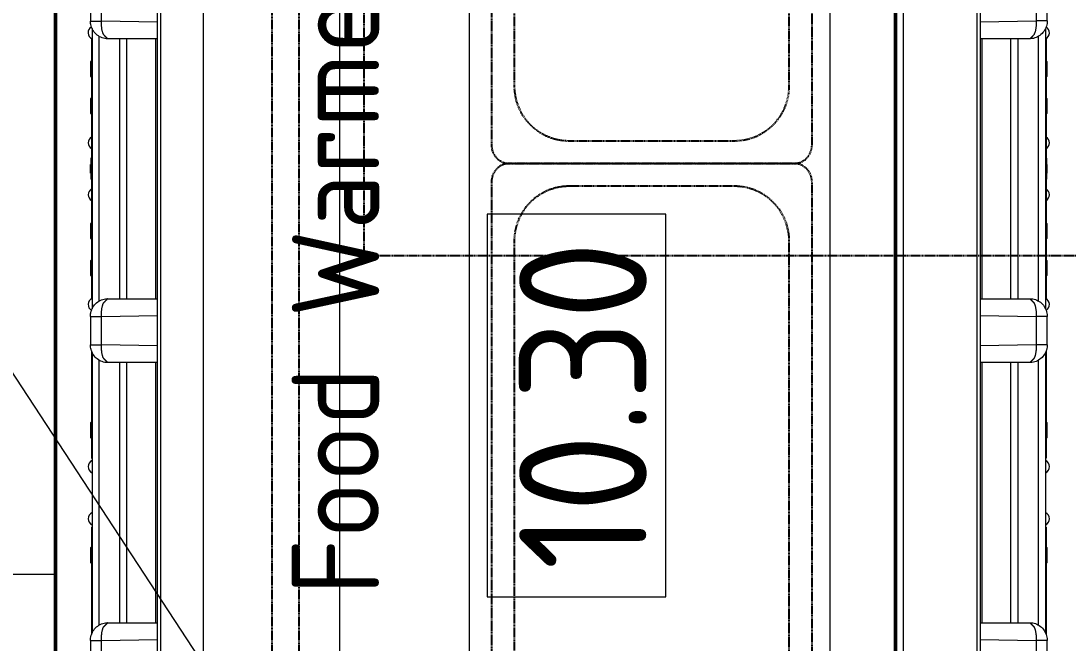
# Model space of a CAD drawing. Header units: inches. Extents: x 15 to 18199, y 5 to 12862.
# Drawn here: x 3190 to 3765, y 6932 to 7274 of the extents above; entities that cross this region are included whole.
import ezdxf
from ezdxf.enums import TextEntityAlignment as Align

# ---------------------------------------------------------------- set-up
doc = ezdxf.new("R2010")
doc.units = ezdxf.units.IN
doc.header["$MEASUREMENT"] = 0
doc.linetypes.add('DASHED', pattern=[19.05, 12.7, -6.35])
doc.linetypes.add('GESTRICHELT', pattern=[0.75, 0.5, -0.25])
for name, color, linetype, lineweight in [('200', 7, 'Continuous', 13), ('230', 250, 'GESTRICHELT', 25), ('260G', 250, 'Continuous', 13), ('410P', 4, 'Continuous', 13), ('410PA', 4, 'Continuous', 13), ('500', 4, 'Continuous', 13), ('hatch', 252, 'Continuous', 5), ('Hidden Edges(ISO)', 7, 'DASHED', 18), ('Visible Edges(ISO)', 7, 'Continuous', 50)]:
    doc.layers.add(name, color=color, linetype=linetype, lineweight=lineweight)
doc.styles.add('ISO8', font='isocp.shx')

# ---------------------------------------------------------------- blocks, each defined once
blk = doc.blocks.new('A$C16B12D2C')
at = {"layer": '230', "flags": 128}
blk.add_lwpolyline([(0, 315), (0, 10, 0.414214), (10, 0), (166, 0, 0.414214), (176, 10), (176, 315, 0.414214), (166, 325), (10, 325, 0.414214)], format="xyb", close=True, dxfattribs=at)
at = {"layer": '230'}
blk.add_lwpolyline([(12.5, 42.5, 0.414214), (42.5, 12.5), (133.5, 12.5, 0.414214), (163.5, 42.5), (163.5, 282.5, 0.414214), (133.5, 312.5), (42.5, 312.5, 0.414214), (12.5, 282.5)], format="xyb", close=True, dxfattribs=at)
blk = doc.blocks.new('A$C5B071875')
at = {"layer": '230', "flags": 128}
blk.add_lwpolyline([(0, 152), (0, 10, 0.414214), (10, 0), (166, 0, 0.414214), (176, 10), (176, 152, 0.414214), (166, 162), (10, 162, 0.414214)], format="xyb", close=True, dxfattribs=at)
at = {"layer": '230'}
blk.add_lwpolyline([(12.5, 42.5, 0.414214), (42.5, 12.5), (133.5, 12.5, 0.414214), (163.5, 42.5), (163.5, 119.5, 0.414214), (133.5, 149.5), (42.5, 149.5, 0.414214), (12.5, 119.5)], format="xyb", close=True, dxfattribs=at)
blk = doc.blocks.new('A$C511B0C34')
at = {"layer": '230'}
blk.add_lwpolyline([(0, 700), (749.3, 700), (749.3, 0), (0, 0)], close=True, dxfattribs=at)
blk = doc.blocks.new('POS-G-A')
at = {"layer": '410P'}
blk.add_lwpolyline([(-105, -49), (-105, 49), (105, 49), (105, -49)], close=True, dxfattribs=at)
at = {"layer": '410P', "color": 3, "style": 'ISO8'}
blk.add_attdef('POS', text='', height=70, dxfattribs=at).set_placement((0, 0), align=Align.MIDDLE_CENTER)
at = {"layer": '410PA', "color": 4, "style": 'ISO8'}
blk.add_attdef('ARTIKELNUMMER', text='', height=50, dxfattribs=at).set_placement((0, -119), align=Align.CENTER)
blk = doc.blocks.new('A$C0A0C1ECE')
at = {"layer": '260G'}
for p, q in [((37.97, 2.34), (37.97, 841.15)), ((39.67, 839.45), (39.67, 4.04)), ((488.13, 4.04), (488.13, 839.45)), ((489.83, 841.15), (489.83, 2.34)), ((1.22, 666.72), (1.22, 651.19)), ((7.22, 651.19), (7.22, 666.72)), ((520.58, 666.75), (520.58, 651.22)), ((526.58, 651.22), (526.58, 666.75)), ((37.97, 650.59), (7.22, 651.19)), ((520.58, 651.19), (489.83, 650.59)), ((520.58, 651.22), (520.58, 651.19)), ((2.11, 647.07), (2.11, 493.18)), ((525.68, 647.09), (525.68, 493.2)), ((1.78, 641.63), (1.78, 640.16)), ((1.78, 640.16), (2.11, 640.16)), ((1.78, 640.16), (1.78, 633.81)), ((6, 497.5), (6, 642.74)), ((17.28, 641.45), (17.28, 498.81)), ((21.16, 498.81), (21.16, 641.46)), ((37.18, 498.79), (37.18, 641.47)), ((490.62, 641.47), (490.62, 498.79)), ((506.63, 498.81), (506.63, 641.46)), ((510.52, 641.45), (510.52, 498.81)), ((521.8, 497.53), (521.8, 642.76)), ((526.01, 640.16), (525.68, 640.16)), ((526.01, 641.63), (526.01, 640.16)), ((526.01, 640.16), (526.01, 633.81)), ((1.78, 633.81), (2.11, 633.81)), ((1.78, 633.81), (1.78, 506.58)), ((526.01, 633.81), (525.68, 633.81)), ((526.01, 633.81), (526.01, 506.58)), ((1.49, 620.68), (1.49, 628.93)), ((1.76, 631.61), (1.76, 631.51)), ((1.78, 631.61), (1.76, 631.61)), ((1.76, 631.51), (1.78, 631.51)), ((1.76, 631.51), (1.76, 625.13)), ((526.04, 631.61), (526.01, 631.61)), ((526.04, 631.51), (526.01, 631.51)), ((526.04, 631.61), (526.04, 631.51)), ((526.04, 631.51), (526.04, 625.13)), ((526.31, 628.93), (526.31, 620.68)), ((1.76, 625.13), (1.78, 625.13)), ((1.76, 625.13), (1.76, 624.06)), ((1.76, 624.06), (1.78, 624.06)), ((1.76, 624.06), (1.76, 618.1)), ((526.04, 625.13), (526.01, 625.13)), ((526.04, 624.06), (526.01, 624.06)), ((526.04, 625.13), (526.04, 624.06)), ((526.04, 624.06), (526.04, 618.1)), ((1.76, 618.1), (1.78, 618.1)), ((1.76, 618.1), (1.76, 618)), ((1.78, 618), (1.76, 618)), ((526.04, 618.1), (526.01, 618.1)), ((526.04, 618), (526.01, 618)), ((526.04, 618.1), (526.04, 618)), ((1.76, 611.29), (1.76, 610.66)), ((1.78, 611.29), (1.76, 611.29)), ((1.76, 610.66), (1.78, 610.66)), ((1.76, 610.66), (1.76, 608.75)), ((526.04, 611.29), (526.01, 611.29)), ((526.04, 610.66), (526.01, 610.66)), ((526.04, 611.29), (526.04, 610.66)), ((526.04, 610.66), (526.04, 608.75)), ((1.49, 600.36), (1.49, 608.61)), ((1.76, 608.75), (1.78, 608.75)), ((1.76, 608.75), (1.76, 608.53)), ((1.76, 608.12), (1.76, 608.53)), ((1.76, 608.12), (1.78, 608.12)), ((1.76, 608.12), (1.76, 608.12)), ((1.76, 608.12), (1.76, 607.48)), ((1.76, 607.48), (1.78, 607.48)), ((1.76, 607.48), (1.76, 601.49)), ((526.04, 608.75), (526.01, 608.75)), ((526.04, 608.12), (526.01, 608.12)), ((526.04, 607.48), (526.01, 607.48)), ((526.04, 608.75), (526.04, 608.53)), ((526.04, 608.12), (526.04, 608.53)), ((526.04, 608.12), (526.04, 607.48)), ((526.04, 608.12), (526.04, 608.12)), ((526.04, 607.48), (526.04, 601.49)), ((526.31, 608.61), (526.31, 600.36)), ((1.76, 601.49), (1.78, 601.49)), ((1.76, 601.49), (1.76, 600.85)), ((1.76, 600.44), (1.76, 600.85)), ((1.76, 600.85), (1.78, 600.85)), ((1.76, 600.85), (1.76, 600.85)), ((1.76, 600.44), (1.76, 600.22)), ((1.76, 600.22), (1.78, 600.22)), ((1.76, 600.22), (1.76, 598.31)), ((1.76, 598.31), (1.78, 598.31)), ((1.76, 598.31), (1.76, 597.68)), ((526.04, 601.49), (526.01, 601.49)), ((526.04, 600.85), (526.01, 600.85)), ((526.04, 600.22), (526.01, 600.22)), ((526.04, 598.31), (526.01, 598.31)), ((526.04, 601.49), (526.04, 600.85)), ((526.04, 600.44), (526.04, 600.85)), ((526.04, 600.85), (526.04, 600.85)), ((526.04, 600.44), (526.04, 600.22)), ((526.04, 600.22), (526.04, 598.31)), ((526.04, 598.31), (526.04, 597.68)), ((1.78, 597.68), (1.76, 597.68)), ((526.04, 597.68), (526.01, 597.68)), ((1.53, 575.96), (1.53, 564.44)), ((1.78, 575.96), (1.53, 575.96)), ((526.27, 575.96), (526.01, 575.96)), ((526.27, 575.96), (526.27, 564.44)), ((1.28, 571.34), (1.28, 572.48)), ((1.53, 572.48), (1.28, 572.48)), ((1.53, 571.34), (1.28, 571.34)), ((1.28, 569.05), (1.28, 571.34)), ((526.27, 572.48), (526.52, 572.48)), ((526.27, 571.34), (526.52, 571.34)), ((526.52, 571.34), (526.52, 572.48)), ((526.52, 569.05), (526.52, 571.34)), ((1.53, 569.05), (1.28, 569.05)), ((1.28, 567.63), (1.28, 569.05)), ((1.53, 567.63), (1.28, 567.63)), ((1.78, 564.44), (1.53, 564.44)), ((526.27, 564.44), (526.01, 564.44)), ((526.27, 569.05), (526.52, 569.05)), ((526.27, 567.63), (526.52, 567.63)), ((526.52, 567.63), (526.52, 569.05)), ((1.76, 542.71), (1.76, 542.61)), ((1.78, 542.71), (1.76, 542.71)), ((1.76, 542.61), (1.78, 542.61)), ((1.76, 542.61), (1.76, 536.23)), ((526.04, 542.71), (526.01, 542.71)), ((526.04, 542.61), (526.01, 542.61)), ((526.04, 542.71), (526.04, 542.61)), ((526.04, 542.61), (526.04, 536.23)), ((1.49, 531.78), (1.49, 540.03)), ((1.76, 536.23), (1.78, 536.23)), ((1.76, 536.23), (1.76, 535.16)), ((1.76, 535.16), (1.78, 535.16)), ((1.76, 535.16), (1.76, 529.2)), ((526.04, 536.23), (526.01, 536.23)), ((526.04, 535.16), (526.01, 535.16)), ((526.04, 536.23), (526.04, 535.16)), ((526.04, 535.16), (526.04, 529.2)), ((526.31, 540.03), (526.31, 531.78)), ((1.76, 529.2), (1.78, 529.2)), ((1.76, 529.2), (1.76, 529.1)), ((1.78, 529.1), (1.76, 529.1)), ((526.04, 529.2), (526.01, 529.2)), ((526.04, 529.1), (526.01, 529.1)), ((526.04, 529.2), (526.04, 529.1)), ((1.49, 511.46), (1.49, 519.71)), ((1.76, 522.39), (1.76, 521.76)), ((1.78, 522.39), (1.76, 522.39)), ((1.76, 521.76), (1.78, 521.76)), ((1.76, 521.76), (1.76, 519.85)), ((1.76, 519.85), (1.78, 519.85)), ((1.76, 519.85), (1.76, 519.63)), ((1.76, 519.22), (1.76, 519.63)), ((1.76, 519.22), (1.78, 519.22)), ((1.76, 519.22), (1.76, 519.22)), ((1.76, 519.22), (1.76, 518.58)), ((1.76, 518.58), (1.78, 518.58)), ((1.76, 518.58), (1.76, 512.59)), ((526.04, 522.39), (526.01, 522.39)), ((526.04, 521.76), (526.01, 521.76)), ((526.04, 519.85), (526.01, 519.85)), ((526.04, 519.22), (526.01, 519.22)), ((526.04, 518.58), (526.01, 518.58)), ((526.04, 522.39), (526.04, 521.76)), ((526.04, 521.76), (526.04, 519.85)), ((526.04, 519.85), (526.04, 519.63)), ((526.04, 519.22), (526.04, 519.63)), ((526.04, 519.22), (526.04, 518.58)), ((526.04, 519.22), (526.04, 519.22)), ((526.04, 518.58), (526.04, 512.59)), ((526.31, 519.71), (526.31, 511.46)), ((1.76, 512.59), (1.78, 512.59)), ((1.76, 512.59), (1.76, 511.95)), ((1.76, 511.54), (1.76, 511.95)), ((1.76, 511.95), (1.78, 511.95)), ((1.76, 511.95), (1.76, 511.95)), ((526.04, 512.59), (526.01, 512.59)), ((526.04, 511.95), (526.01, 511.95)), ((526.04, 512.59), (526.04, 511.95)), ((526.04, 511.54), (526.04, 511.95)), ((526.04, 511.95), (526.04, 511.95)), ((1.76, 511.54), (1.76, 511.32)), ((1.76, 511.32), (1.78, 511.32)), ((1.76, 511.32), (1.76, 509.41)), ((1.76, 509.41), (1.78, 509.41)), ((1.76, 509.41), (1.76, 508.78)), ((1.78, 508.78), (1.76, 508.78)), ((1.78, 506.58), (2.11, 506.58)), ((1.78, 506.58), (1.78, 500.23)), ((526.01, 506.58), (525.68, 506.58)), ((526.04, 511.32), (526.01, 511.32)), ((526.04, 509.41), (526.01, 509.41)), ((526.04, 508.78), (526.01, 508.78)), ((526.01, 506.58), (526.01, 500.23)), ((526.04, 511.54), (526.04, 511.32)), ((526.04, 511.32), (526.04, 509.41)), ((526.04, 509.41), (526.04, 508.78)), ((1.78, 500.23), (1.78, 498.72)), ((1.78, 500.23), (2.11, 500.23)), ((526.01, 500.23), (525.68, 500.23)), ((526.01, 500.23), (526.01, 498.72)), ((1.22, 489.05), (1.22, 473.52)), ((1.78, 492.4), (1.78, 492.36)), ((7.22, 489.07), (37.97, 489.68)), ((7.22, 489.05), (7.22, 489.07)), ((7.22, 473.52), (7.22, 489.05)), ((489.83, 489.68), (520.58, 489.07)), ((520.58, 489.07), (520.58, 473.54)), ((526.01, 492.4), (526.01, 492.38)), ((526.58, 473.54), (526.58, 489.07)), ((37.97, 472.92), (7.22, 473.52)), ((520.58, 473.52), (489.83, 472.92)), ((520.58, 473.54), (520.58, 473.52)), ((1.78, 470.21), (1.78, 417.68)), ((2.11, 469.39), (2.11, 315.38)), ((525.68, 469.42), (525.68, 315.4)), ((526.01, 470.24), (526.01, 417.68)), ((6, 319.7), (6, 465.06)), ((17.28, 463.78), (17.28, 321.01)), ((21.16, 321.01), (21.16, 463.78)), ((37.18, 320.99), (37.18, 463.8)), ((490.62, 463.8), (490.62, 320.99)), ((506.63, 321.01), (506.63, 463.78)), ((510.52, 463.78), (510.52, 321.01)), ((521.8, 319.73), (521.8, 465.09)), ((1.76, 433.49), (1.76, 432.86)), ((1.78, 433.49), (1.76, 433.49)), ((1.76, 432.86), (1.78, 432.86)), ((1.76, 432.86), (1.76, 430.95)), ((526.04, 433.49), (526.01, 433.49)), ((526.04, 432.86), (526.01, 432.86)), ((526.04, 433.49), (526.04, 432.86)), ((526.04, 432.86), (526.04, 430.95)), ((1.49, 422.56), (1.49, 430.81)), ((1.76, 430.95), (1.78, 430.95)), ((1.76, 430.95), (1.76, 430.73)), ((1.76, 430.32), (1.76, 430.73)), ((1.76, 430.32), (1.78, 430.32)), ((1.76, 430.32), (1.76, 430.32)), ((1.76, 430.32), (1.76, 429.68)), ((1.76, 429.68), (1.78, 429.68)), ((1.76, 429.68), (1.76, 423.69)), ((526.04, 430.95), (526.01, 430.95)), ((526.04, 430.32), (526.01, 430.32)), ((526.04, 429.68), (526.01, 429.68)), ((526.04, 430.95), (526.04, 430.73)), ((526.04, 430.32), (526.04, 430.73)), ((526.04, 430.32), (526.04, 429.68)), ((526.04, 430.32), (526.04, 430.32)), ((526.04, 429.68), (526.04, 423.69)), ((526.31, 430.81), (526.31, 422.56)), ((1.76, 423.69), (1.78, 423.69)), ((1.76, 423.69), (1.76, 423.05)), ((1.76, 422.64), (1.76, 423.05)), ((1.76, 423.05), (1.78, 423.05)), ((1.76, 423.05), (1.76, 423.05)), ((1.76, 422.64), (1.76, 422.42)), ((1.76, 422.42), (1.78, 422.42)), ((1.76, 422.42), (1.76, 420.51)), ((1.76, 420.51), (1.78, 420.51)), ((1.76, 420.51), (1.76, 419.88)), ((1.78, 419.88), (1.76, 419.88)), ((526.04, 423.69), (526.01, 423.69)), ((526.04, 423.05), (526.01, 423.05)), ((526.04, 422.42), (526.01, 422.42)), ((526.04, 420.51), (526.01, 420.51)), ((526.04, 419.88), (526.01, 419.88)), ((526.04, 423.69), (526.04, 423.05)), ((526.04, 422.64), (526.04, 423.05)), ((526.04, 423.05), (526.04, 423.05)), ((526.04, 422.64), (526.04, 422.42)), ((526.04, 422.42), (526.04, 420.51)), ((526.04, 420.51), (526.04, 419.88)), ((1.78, 417.68), (2.11, 417.68)), ((1.78, 417.68), (1.78, 411.33)), ((526.01, 417.68), (525.68, 417.68)), ((526.01, 417.68), (526.01, 411.33)), ((1.78, 411.33), (2.11, 411.33)), ((526.01, 411.33), (525.68, 411.33)), ((1.78, 373.46), (2.11, 373.46)), ((1.78, 373.46), (1.78, 367.11)), ((526.01, 373.46), (525.68, 373.46)), ((526.01, 373.46), (526.01, 367.11)), ((1.49, 353.98), (1.49, 362.23)), ((1.76, 364.91), (1.76, 364.81)), ((1.78, 364.91), (1.76, 364.91)), ((1.76, 364.81), (1.78, 364.81)), ((1.76, 364.81), (1.76, 358.43)), ((1.78, 367.11), (2.11, 367.11)), ((1.78, 367.11), (1.78, 314.56)), ((526.01, 367.11), (525.68, 367.11)), ((526.01, 367.11), (526.01, 314.58)), ((526.04, 364.91), (526.01, 364.91)), ((526.04, 364.81), (526.01, 364.81)), ((526.04, 364.91), (526.04, 364.81)), ((526.04, 364.81), (526.04, 358.43)), ((526.31, 362.23), (526.31, 353.98)), ((1.76, 358.43), (1.78, 358.43)), ((1.76, 358.43), (1.76, 357.36)), ((1.76, 357.36), (1.78, 357.36)), ((1.76, 357.36), (1.76, 351.4)), ((526.04, 358.43), (526.01, 358.43)), ((526.04, 357.36), (526.01, 357.36)), ((526.04, 358.43), (526.04, 357.36)), ((526.04, 357.36), (526.04, 351.4)), ((1.76, 351.4), (1.78, 351.4)), ((1.76, 351.4), (1.76, 351.3)), ((1.78, 351.3), (1.76, 351.3)), ((526.04, 351.4), (526.01, 351.4)), ((526.04, 351.3), (526.01, 351.3)), ((526.04, 351.4), (526.04, 351.3)), ((1.22, 311.25), (1.22, 295.72)), ((7.22, 311.27), (37.97, 311.88)), ((7.22, 311.25), (7.22, 311.27)), ((7.22, 295.72), (7.22, 311.25)), ((489.83, 311.88), (520.58, 311.27)), ((520.58, 311.27), (520.58, 295.74)), ((526.58, 295.74), (526.58, 311.27))]:
    blk.add_line(p, q, dxfattribs=at)
for centre, radius, start, end in [((3.68, 644.79), 3.69, 121.35508, 244.76917), ((524.11, 644.79), 3.69, 295.23083, 58.78461), ((2.38, 628.93), 0.889, 134.41531, 180), ((525.42, 628.93), 0.889, 0, 45.58469), ((2.38, 620.68), 0.889, 180, 225.58469), ((525.42, 620.68), 0.889, 314.41531, 0), ((2.38, 608.61), 0.889, 134.41531, 180), ((525.42, 608.61), 0.889, 0, 45.58469), ((2.38, 600.36), 0.889, 180, 225.58469), ((525.42, 600.36), 0.889, 314.41531, 0), ((3.68, 584.33), 3.69, 121.05579, 238.94421), ((524.11, 584.33), 3.69, 301.05579, 58.94421), ((3.68, 555.89), 3.69, 121.05579, 238.94421), ((524.11, 555.89), 3.69, 301.05579, 58.94421), ((2.38, 540.03), 0.889, 134.41531, 180), ((525.42, 540.03), 0.889, 0, 45.58469), ((2.38, 531.78), 0.889, 180, 225.58469), ((525.42, 531.78), 0.889, 314.41531, 0), ((2.38, 519.71), 0.889, 134.41531, 180), ((525.42, 519.71), 0.889, 0, 45.58469), ((2.38, 511.46), 0.889, 180, 225.58469), ((525.42, 511.46), 0.889, 314.41531, 0), ((3.68, 495.56), 3.69, 115.23083, 239.19563), ((524.11, 495.56), 3.69, 300.94592, 64.76917), ((2.38, 430.81), 0.889, 134.41531, 180), ((525.42, 430.81), 0.889, 0, 45.58469), ((2.38, 422.56), 0.889, 180, 225.58469), ((525.42, 422.56), 0.889, 314.41531, 0), ((3.68, 406.66), 3.69, 115.23083, 244.76917), ((524.11, 406.66), 3.69, 295.23083, 64.76917), ((3.68, 378.09), 3.69, 115.23083, 244.76917), ((524.11, 378.09), 3.69, 295.23083, 64.76917), ((2.38, 362.23), 0.889, 134.41531, 180), ((525.42, 362.23), 0.889, 0, 45.58469), ((2.38, 353.98), 0.889, 180, 225.58469), ((525.42, 353.98), 0.889, 314.41531, 0)]:
    blk.add_arc(centre, radius, start, end, dxfattribs=at)
for points, knots in [([(1.22, 651.19), (1.22, 651.19), (1.22, 651.19), (1.22, 651.19), (1.22, 651.19), (1.22, 651.19), (1.22, 651.19), (1.22, 651.19), (1.22, 651.19), (1.22, 651.19), (1.22, 651.19), (1.22, 651.19), (1.22, 651.19), (1.22, 651.19), (1.22, 651.19), (1.22, 651.19), (1.22, 651.19), (1.22, 651.19), (1.22, 651.19), (1.22, 651.19), (1.22, 651.19), (1.25, 651.19), (1.33, 651.19), (1.51, 651.19), (1.78, 651.19), (2.26, 651.19), (3.07, 651.19), (4.31, 651.19), (5.73, 651.19), (6.73, 651.19), (7.22, 651.19)], [0.6010563, 0.6010563, 0.6010563, 0.6010563, 0.6015625, 0.6054688, 0.609375, 0.6171875, 0.625, 0.6328125, 0.640625, 0.65625, 0.6875, 0.734375, 0.75, 0.765625, 0.7734375, 0.78125, 0.7890625, 0.7929688, 0.796875, 0.8007812, 0.8046875, 0.8125, 0.828125, 0.84375, 0.859375, 0.875, 0.90625, 0.9375, 0.96875, 1, 1, 1, 1]), ([(10.73, 641.45), (9.71, 641.45), (8.67, 641.62), (6.73, 642.29), (5.8, 642.79), (4.17, 644.06), (3.44, 644.84), (2.29, 646.59), (1.84, 647.57), (1.34, 649.43), (1.22, 650.32), (1.22, 651.19)], [0, 0, 0, 0, 0.1231541, 0.1231541, 0.2467397, 0.2467397, 0.370686, 0.370686, 0.4952004, 0.4952004, 0.5987377, 0.5987377, 0.5987377, 0.5987377]), ([(526.58, 651.22), (526.58, 651.2), (526.58, 651.18), (526.58, 651.12), (526.58, 651.06), (526.57, 650.85), (526.57, 650.69), (526.52, 650.06), (526.46, 649.58), (526.13, 648.06), (525.72, 647.03), (524.63, 645.21), (523.94, 644.39), (522.35, 643.05), (521.44, 642.5), (519.51, 641.74), (518.48, 641.52), (517.35, 641.48), (517.25, 641.47), (517.14, 641.47)], [0, 0, 0, 0, 0.0019505, 0.0019505, 0.0081923, 0.0081923, 0.0269223, 0.0269223, 0.083239, 0.083239, 0.2111073, 0.2111073, 0.3352165, 0.3352165, 0.4596007, 0.4596007, 0.5836228, 0.5836228, 0.595886, 0.595886, 0.595886, 0.595886]), ([(526.58, 651.22), (526.58, 651.22), (526.58, 651.22), (526.58, 651.22), (526.58, 651.22), (526.58, 651.22), (526.58, 651.22), (526.58, 651.22), (526.58, 651.22), (526.58, 651.22), (526.58, 651.22), (526.58, 651.22), (526.58, 651.22), (526.58, 651.22), (526.58, 651.22), (526.58, 651.22), (526.58, 651.22), (526.58, 651.22), (526.58, 651.22), (526.58, 651.22), (526.58, 651.22), (526.58, 651.22), (526.58, 651.22), (526.58, 651.22), (526.58, 651.22), (526.58, 651.22), (526.58, 651.22), (526.58, 651.22), (526.58, 651.22), (526.58, 651.22), (526.58, 651.22), (526.58, 651.22), (526.58, 651.22), (526.58, 651.22), (526.58, 651.22), (526.58, 651.22), (526.58, 651.22), (526.58, 651.22), (526.58, 651.22), (526.58, 651.22), (526.58, 651.22), (526.58, 651.22), (526.58, 651.22), (526.58, 651.22), (526.58, 651.22), (526.58, 651.22), (526.58, 651.22), (526.58, 651.22), (526.58, 651.22), (526.58, 651.22), (526.58, 651.22), (526.58, 651.22), (526.58, 651.22), (526.58, 651.22), (526.58, 651.22), (526.58, 651.22), (526.58, 651.22), (526.58, 651.22), (526.57, 651.22), (526.57, 651.22), (526.56, 651.22), (526.54, 651.22), (526.5, 651.22), (526.45, 651.22), (526.41, 651.22), (526.35, 651.22), (526.27, 651.22), (526.19, 651.22), (526.1, 651.22), (526, 651.22), (525.89, 651.22), (525.78, 651.22), (525.64, 651.22), (525.38, 651.22), (525.05, 651.22), (524.69, 651.22), (524.32, 651.22), (523.9, 651.22), (523.46, 651.22), (523.02, 651.22), (522.54, 651.22), (522.06, 651.22), (521.57, 651.22), (521.07, 651.22), (520.58, 651.22)], [0.6010583, 0.6010583, 0.6010583, 0.6010583, 0.6015599, 0.6015599, 0.6015599, 0.6054601, 0.6054601, 0.6054601, 0.6093743, 0.6093743, 0.6093743, 0.6171652, 0.6171652, 0.6171652, 0.6249591, 0.6249591, 0.6249591, 0.6327562, 0.6327562, 0.6327562, 0.6405564, 0.6405564, 0.6405564, 0.6561653, 0.6561653, 0.6561653, 0.6874107, 0.6874107, 0.6874107, 0.7343218, 0.7343218, 0.7343218, 0.7499633, 0.7499633, 0.7499633, 0.7656042, 0.7656042, 0.7656042, 0.7734238, 0.7734238, 0.7734238, 0.7812426, 0.7812426, 0.7812426, 0.7890603, 0.7890603, 0.7890603, 0.7929694, 0.7929694, 0.7929694, 0.7968844, 0.7968844, 0.7968844, 0.8007809, 0.8007809, 0.8007809, 0.8046792, 0.8046792, 0.8046792, 0.8124971, 0.8124971, 0.8124971, 0.8281288, 0.8281288, 0.8281288, 0.8437583, 0.8437583, 0.8437583, 0.8593859, 0.8593859, 0.8593859, 0.8750119, 0.8750119, 0.8750119, 0.9062604, 0.9062604, 0.9062604, 0.9375063, 0.9375063, 0.9375063, 0.968752, 0.968752, 0.968752, 1, 1, 1, 1]), ([(1.22, 489.05), (1.22, 489.07), (1.22, 489.08), (1.22, 489.15), (1.22, 489.2), (1.22, 489.42), (1.23, 489.57), (1.27, 490.21), (1.34, 490.68), (1.67, 492.21), (2.08, 493.24), (3.17, 495.06), (3.86, 495.87), (5.45, 497.22), (6.36, 497.77), (8.28, 498.53), (9.32, 498.75), (10.45, 498.79), (10.55, 498.79), (10.65, 498.8)], [0, 0, 0, 0, 0.0019505, 0.0019505, 0.0081923, 0.0081923, 0.0269223, 0.0269223, 0.083239, 0.083239, 0.2111073, 0.2111073, 0.3352165, 0.3352165, 0.4596007, 0.4596007, 0.5836228, 0.5836228, 0.595886, 0.595886, 0.595886, 0.595886]), ([(517.07, 498.82), (518.09, 498.82), (519.13, 498.65), (521.07, 497.98), (522, 497.48), (523.63, 496.21), (524.36, 495.42), (525.51, 493.68), (525.96, 492.7), (526.37, 491.18), (526.47, 490.67), (526.55, 489.88), (526.57, 489.62), (526.58, 489.33), (526.58, 489.3), (526.58, 489.26), (526.58, 489.24), (526.58, 489.21), (526.58, 489.19), (526.58, 489.17), (526.58, 489.15), (526.58, 489.13), (526.58, 489.13), (526.58, 489.12), (526.58, 489.11), (526.58, 489.1), (526.58, 489.1), (526.58, 489.09), (526.58, 489.09), (526.58, 489.09), (526.58, 489.08), (526.58, 489.08), (526.58, 489.08), (526.58, 489.08), (526.58, 489.08), (526.58, 489.08), (526.58, 489.08), (526.58, 489.08), (526.58, 489.08), (526.58, 489.08), (526.58, 489.08), (526.58, 489.08), (526.58, 489.08), (526.58, 489.08)], [0, 0, 0, 0, 0.1231541, 0.1231541, 0.2467397, 0.2467397, 0.370686, 0.370686, 0.4952004, 0.4952004, 0.5566238, 0.5566238, 0.5880495, 0.5880495, 0.5909934, 0.5909934, 0.5932013, 0.5932013, 0.5948572, 0.5948572, 0.5963771, 0.5963771, 0.5971371, 0.5971371, 0.597897, 0.597897, 0.598277, 0.598277, 0.598467, 0.598467, 0.5986569, 0.5986569, 0.5987519, 0.5987519, 0.5988469, 0.5988469, 0.5988944, 0.5988944, 0.5989182, 0.5989182, 0.5989419, 0.5989419, 0.5989657, 0.5989657, 0.5989657, 0.5989657]), ([(1.22, 489.05), (1.22, 489.05), (1.22, 489.05), (1.22, 489.05), (1.22, 489.05), (1.22, 489.05), (1.22, 489.05), (1.22, 489.05), (1.22, 489.05), (1.22, 489.05), (1.22, 489.05), (1.22, 489.05), (1.22, 489.05), (1.22, 489.05), (1.22, 489.05), (1.22, 489.05), (1.22, 489.05), (1.22, 489.05), (1.22, 489.05), (1.22, 489.05), (1.22, 489.05), (1.22, 489.05), (1.22, 489.05), (1.22, 489.05), (1.22, 489.05), (1.22, 489.05), (1.22, 489.05), (1.22, 489.05), (1.22, 489.05), (1.22, 489.05), (1.22, 489.05), (1.22, 489.05), (1.22, 489.05), (1.22, 489.05), (1.22, 489.05), (1.22, 489.05), (1.22, 489.05), (1.22, 489.05), (1.22, 489.05), (1.22, 489.05), (1.22, 489.05), (1.22, 489.05), (1.22, 489.05), (1.22, 489.05), (1.22, 489.05), (1.22, 489.05), (1.22, 489.05), (1.22, 489.05), (1.22, 489.05), (1.22, 489.05), (1.22, 489.05), (1.22, 489.05), (1.22, 489.05), (1.22, 489.05), (1.22, 489.05), (1.22, 489.05), (1.22, 489.05), (1.22, 489.05), (1.23, 489.05), (1.23, 489.05), (1.24, 489.05), (1.26, 489.05), (1.3, 489.05), (1.34, 489.05), (1.39, 489.05), (1.45, 489.05), (1.53, 489.05), (1.6, 489.05), (1.69, 489.05), (1.8, 489.05), (1.9, 489.05), (2.02, 489.05), (2.16, 489.05), (2.42, 489.05), (2.74, 489.05), (3.11, 489.05), (3.48, 489.05), (3.89, 489.05), (4.34, 489.05), (4.78, 489.05), (5.26, 489.05), (5.74, 489.05), (6.23, 489.05), (6.73, 489.05), (7.22, 489.05)], [0.6010583, 0.6010583, 0.6010583, 0.6010583, 0.6015599, 0.6015599, 0.6015599, 0.6054601, 0.6054601, 0.6054601, 0.6093743, 0.6093743, 0.6093743, 0.6171652, 0.6171652, 0.6171652, 0.6249591, 0.6249591, 0.6249591, 0.6327562, 0.6327562, 0.6327562, 0.6405564, 0.6405564, 0.6405564, 0.6561653, 0.6561653, 0.6561653, 0.6874107, 0.6874107, 0.6874107, 0.7343218, 0.7343218, 0.7343218, 0.7499633, 0.7499633, 0.7499633, 0.7656042, 0.7656042, 0.7656042, 0.7734238, 0.7734238, 0.7734238, 0.7812426, 0.7812426, 0.7812426, 0.7890603, 0.7890603, 0.7890603, 0.7929694, 0.7929694, 0.7929694, 0.7968844, 0.7968844, 0.7968844, 0.8007809, 0.8007809, 0.8007809, 0.8046792, 0.8046792, 0.8046792, 0.8124971, 0.8124971, 0.8124971, 0.8281288, 0.8281288, 0.8281288, 0.8437583, 0.8437583, 0.8437583, 0.8593859, 0.8593859, 0.8593859, 0.8750119, 0.8750119, 0.8750119, 0.9062604, 0.9062604, 0.9062604, 0.9375063, 0.9375063, 0.9375063, 0.968752, 0.968752, 0.968752, 1, 1, 1, 1]), ([(526.58, 489.07), (526.58, 489.07), (526.58, 489.07), (526.58, 489.07), (526.58, 489.07), (526.58, 489.07), (526.58, 489.07), (526.58, 489.07), (526.58, 489.07), (526.58, 489.07), (526.55, 489.07), (526.47, 489.07), (526.28, 489.07), (526.01, 489.07), (525.54, 489.07), (524.73, 489.07), (523.49, 489.07), (522.07, 489.07), (521.07, 489.07), (520.58, 489.07)], [0.7596795, 0.7596795, 0.7596795, 0.7596795, 0.765625, 0.7734375, 0.78125, 0.7890625, 0.7929688, 0.796875, 0.8007812, 0.8046875, 0.8125, 0.828125, 0.84375, 0.859375, 0.875, 0.90625, 0.9375, 0.96875, 1, 1, 1, 1]), ([(526.58, 489.07), (526.58, 489.07), (526.58, 489.07), (526.58, 489.07), (526.58, 489.07), (526.58, 489.07), (526.58, 489.07)], [0.60105627, 0.60105627, 0.60105627, 0.60105627, 0.6015625, 0.60546875, 0.609375, 0.61234713, 0.61234713, 0.61234713, 0.61234713]), ([(526.58, 489.07), (526.58, 489.07), (526.58, 489.07), (526.58, 489.07), (526.58, 489.07)], [0.620160254, 0.620160254, 0.620160254, 0.620160254, 0.625, 0.627981402, 0.627981402, 0.627981402, 0.627981402]), ([(1.22, 473.52), (1.22, 473.52), (1.22, 473.52), (1.22, 473.52), (1.22, 473.52), (1.22, 473.52), (1.22, 473.52), (1.22, 473.52), (1.22, 473.52), (1.22, 473.52), (1.22, 473.52), (1.22, 473.52), (1.22, 473.52), (1.22, 473.52), (1.22, 473.52), (1.22, 473.52), (1.22, 473.52), (1.22, 473.52), (1.22, 473.52), (1.22, 473.52), (1.22, 473.52), (1.25, 473.52), (1.33, 473.52), (1.51, 473.52), (1.78, 473.52), (2.26, 473.52), (3.07, 473.52), (4.31, 473.52), (5.73, 473.52), (6.73, 473.52), (7.22, 473.52)], [0.6010563, 0.6010563, 0.6010563, 0.6010563, 0.6015625, 0.6054688, 0.609375, 0.6171875, 0.625, 0.6328125, 0.640625, 0.65625, 0.6875, 0.734375, 0.75, 0.765625, 0.7734375, 0.78125, 0.7890625, 0.7929688, 0.796875, 0.8007812, 0.8046875, 0.8125, 0.828125, 0.84375, 0.859375, 0.875, 0.90625, 0.9375, 0.96875, 1, 1, 1, 1]), ([(10.73, 463.77), (9.71, 463.77), (8.67, 463.95), (6.73, 464.61), (5.8, 465.12), (4.17, 466.39), (3.44, 467.17), (2.29, 468.91), (1.84, 469.9), (1.34, 471.76), (1.22, 472.64), (1.22, 473.52)], [0, 0, 0, 0, 0.1231541, 0.1231541, 0.2467397, 0.2467397, 0.370686, 0.370686, 0.4952004, 0.4952004, 0.5987377, 0.5987377, 0.5987377, 0.5987377]), ([(526.58, 473.54), (526.58, 473.53), (526.58, 473.51), (526.58, 473.44), (526.58, 473.39), (526.57, 473.18), (526.57, 473.02), (526.52, 472.39), (526.46, 471.91), (526.13, 470.39), (525.72, 469.35), (524.63, 467.54), (523.94, 466.72), (522.35, 465.37), (521.44, 464.82), (519.51, 464.07), (518.48, 463.85), (517.35, 463.8), (517.25, 463.8), (517.14, 463.8)], [0, 0, 0, 0, 0.0019505, 0.0019505, 0.0081923, 0.0081923, 0.0269223, 0.0269223, 0.083239, 0.083239, 0.2111073, 0.2111073, 0.3352165, 0.3352165, 0.4596007, 0.4596007, 0.5836228, 0.5836228, 0.595886, 0.595886, 0.595886, 0.595886]), ([(526.58, 473.54), (526.58, 473.54), (526.58, 473.54), (526.58, 473.54), (526.58, 473.54), (526.58, 473.54), (526.58, 473.54), (526.58, 473.54), (526.58, 473.54), (526.58, 473.54), (526.58, 473.54), (526.58, 473.54), (526.58, 473.54), (526.58, 473.54), (526.58, 473.54), (526.58, 473.54), (526.58, 473.54), (526.58, 473.54), (526.58, 473.54), (526.58, 473.54), (526.58, 473.54), (526.58, 473.54), (526.58, 473.54), (526.58, 473.54), (526.58, 473.54), (526.58, 473.54), (526.58, 473.54), (526.58, 473.54), (526.58, 473.54), (526.58, 473.54), (526.58, 473.54), (526.58, 473.54), (526.58, 473.54), (526.58, 473.54), (526.58, 473.54), (526.58, 473.54), (526.58, 473.54), (526.58, 473.54), (526.58, 473.54), (526.58, 473.54), (526.58, 473.54), (526.58, 473.54), (526.58, 473.54), (526.58, 473.54), (526.58, 473.54), (526.58, 473.54), (526.58, 473.54), (526.58, 473.54), (526.58, 473.54), (526.58, 473.54), (526.58, 473.54), (526.58, 473.54), (526.58, 473.54), (526.58, 473.54), (526.58, 473.54), (526.58, 473.54), (526.58, 473.54), (526.58, 473.54), (526.57, 473.54), (526.57, 473.54), (526.56, 473.54), (526.54, 473.54), (526.5, 473.54), (526.45, 473.54), (526.41, 473.54), (526.35, 473.54), (526.27, 473.54), (526.19, 473.54), (526.1, 473.54), (526, 473.54), (525.89, 473.54), (525.78, 473.54), (525.64, 473.54), (525.38, 473.54), (525.05, 473.54), (524.69, 473.54), (524.32, 473.54), (523.9, 473.54), (523.46, 473.54), (523.02, 473.54), (522.54, 473.54), (522.06, 473.54), (521.57, 473.54), (521.07, 473.54), (520.58, 473.54)], [0.6010583, 0.6010583, 0.6010583, 0.6010583, 0.6015599, 0.6015599, 0.6015599, 0.6054601, 0.6054601, 0.6054601, 0.6093743, 0.6093743, 0.6093743, 0.6171652, 0.6171652, 0.6171652, 0.6249591, 0.6249591, 0.6249591, 0.6327562, 0.6327562, 0.6327562, 0.6405564, 0.6405564, 0.6405564, 0.6561653, 0.6561653, 0.6561653, 0.6874107, 0.6874107, 0.6874107, 0.7343218, 0.7343218, 0.7343218, 0.7499633, 0.7499633, 0.7499633, 0.7656042, 0.7656042, 0.7656042, 0.7734238, 0.7734238, 0.7734238, 0.7812426, 0.7812426, 0.7812426, 0.7890603, 0.7890603, 0.7890603, 0.7929694, 0.7929694, 0.7929694, 0.7968844, 0.7968844, 0.7968844, 0.8007809, 0.8007809, 0.8007809, 0.8046792, 0.8046792, 0.8046792, 0.8124971, 0.8124971, 0.8124971, 0.8281288, 0.8281288, 0.8281288, 0.8437583, 0.8437583, 0.8437583, 0.8593859, 0.8593859, 0.8593859, 0.8750119, 0.8750119, 0.8750119, 0.9062604, 0.9062604, 0.9062604, 0.9375063, 0.9375063, 0.9375063, 0.968752, 0.968752, 0.968752, 1, 1, 1, 1]), ([(1.22, 311.25), (1.22, 311.27), (1.22, 311.28), (1.22, 311.35), (1.22, 311.4), (1.22, 311.62), (1.23, 311.77), (1.27, 312.41), (1.34, 312.88), (1.67, 314.41), (2.08, 315.44), (3.17, 317.26), (3.86, 318.07), (5.45, 319.42), (6.36, 319.97), (8.28, 320.73), (9.32, 320.95), (10.45, 320.99), (10.55, 320.99), (10.65, 321)], [0, 0, 0, 0, 0.0019505, 0.0019505, 0.0081923, 0.0081923, 0.0269223, 0.0269223, 0.083239, 0.083239, 0.2111073, 0.2111073, 0.3352165, 0.3352165, 0.4596007, 0.4596007, 0.5836228, 0.5836228, 0.595886, 0.595886, 0.595886, 0.595886]), ([(517.07, 321.02), (518.09, 321.02), (519.13, 320.85), (521.07, 320.18), (522, 319.68), (523.63, 318.41), (524.36, 317.62), (525.51, 315.88), (525.96, 314.9), (526.37, 313.38), (526.47, 312.87), (526.55, 312.08), (526.57, 311.82), (526.58, 311.53), (526.58, 311.5), (526.58, 311.46), (526.58, 311.44), (526.58, 311.41), (526.58, 311.39), (526.58, 311.37), (526.58, 311.35), (526.58, 311.33), (526.58, 311.33), (526.58, 311.32), (526.58, 311.31), (526.58, 311.3), (526.58, 311.3), (526.58, 311.29), (526.58, 311.29), (526.58, 311.29), (526.58, 311.28), (526.58, 311.28), (526.58, 311.28), (526.58, 311.28), (526.58, 311.28), (526.58, 311.28), (526.58, 311.28), (526.58, 311.28), (526.58, 311.28), (526.58, 311.28), (526.58, 311.28), (526.58, 311.28), (526.58, 311.28), (526.58, 311.27), (526.58, 311.27), (526.58, 311.27)], [0, 0, 0, 0, 0.1231541, 0.1231541, 0.2467397, 0.2467397, 0.370686, 0.370686, 0.4952004, 0.4952004, 0.5566238, 0.5566238, 0.5880495, 0.5880495, 0.5909934, 0.5909934, 0.5932013, 0.5932013, 0.5948572, 0.5948572, 0.5963771, 0.5963771, 0.5971371, 0.5971371, 0.597897, 0.597897, 0.598277, 0.598277, 0.598467, 0.598467, 0.5986569, 0.5986569, 0.5987519, 0.5987519, 0.5988469, 0.5988469, 0.5988944, 0.5988944, 0.5989182, 0.5989182, 0.5989419, 0.5989419, 0.5989657, 0.5989657, 0.5989741, 0.5989741, 0.5989741, 0.5989741]), ([(1.22, 311.25), (1.22, 311.25), (1.22, 311.25), (1.22, 311.25), (1.22, 311.25), (1.22, 311.25), (1.22, 311.25), (1.22, 311.25), (1.22, 311.25), (1.22, 311.25), (1.22, 311.25), (1.22, 311.25), (1.22, 311.25), (1.22, 311.25), (1.22, 311.25), (1.22, 311.25), (1.22, 311.25), (1.22, 311.25), (1.22, 311.25), (1.22, 311.25), (1.22, 311.25), (1.22, 311.25), (1.22, 311.25), (1.22, 311.25), (1.22, 311.25), (1.22, 311.25), (1.22, 311.25), (1.22, 311.25), (1.22, 311.25), (1.22, 311.25), (1.22, 311.25), (1.22, 311.25), (1.22, 311.25), (1.22, 311.25), (1.22, 311.25), (1.22, 311.25), (1.22, 311.25), (1.22, 311.25), (1.22, 311.25), (1.22, 311.25), (1.22, 311.25), (1.22, 311.25), (1.22, 311.25), (1.22, 311.25), (1.22, 311.25), (1.22, 311.25), (1.22, 311.25), (1.22, 311.25), (1.22, 311.25), (1.22, 311.25), (1.22, 311.25), (1.22, 311.25), (1.22, 311.25), (1.22, 311.25), (1.22, 311.25), (1.22, 311.25), (1.22, 311.25), (1.22, 311.25), (1.23, 311.25), (1.23, 311.25), (1.24, 311.25), (1.26, 311.25), (1.3, 311.25), (1.34, 311.25), (1.39, 311.25), (1.45, 311.25), (1.53, 311.25), (1.6, 311.25), (1.69, 311.25), (1.8, 311.25), (1.9, 311.25), (2.02, 311.25), (2.16, 311.25), (2.42, 311.25), (2.74, 311.25), (3.11, 311.25), (3.48, 311.25), (3.89, 311.25), (4.34, 311.25), (4.78, 311.25), (5.26, 311.25), (5.74, 311.25), (6.23, 311.25), (6.73, 311.25), (7.22, 311.25)], [0.6010583, 0.6010583, 0.6010583, 0.6010583, 0.6015599, 0.6015599, 0.6015599, 0.6054601, 0.6054601, 0.6054601, 0.6093743, 0.6093743, 0.6093743, 0.6171652, 0.6171652, 0.6171652, 0.6249591, 0.6249591, 0.6249591, 0.6327562, 0.6327562, 0.6327562, 0.6405564, 0.6405564, 0.6405564, 0.6561653, 0.6561653, 0.6561653, 0.6874107, 0.6874107, 0.6874107, 0.7343218, 0.7343218, 0.7343218, 0.7499633, 0.7499633, 0.7499633, 0.7656042, 0.7656042, 0.7656042, 0.7734238, 0.7734238, 0.7734238, 0.7812426, 0.7812426, 0.7812426, 0.7890603, 0.7890603, 0.7890603, 0.7929694, 0.7929694, 0.7929694, 0.7968844, 0.7968844, 0.7968844, 0.8007809, 0.8007809, 0.8007809, 0.8046792, 0.8046792, 0.8046792, 0.8124971, 0.8124971, 0.8124971, 0.8281288, 0.8281288, 0.8281288, 0.8437583, 0.8437583, 0.8437583, 0.8593859, 0.8593859, 0.8593859, 0.8750119, 0.8750119, 0.8750119, 0.9062604, 0.9062604, 0.9062604, 0.9375063, 0.9375063, 0.9375063, 0.968752, 0.968752, 0.968752, 1, 1, 1, 1]), ([(526.58, 311.27), (526.58, 311.27), (526.58, 311.27), (526.58, 311.27), (526.58, 311.27), (526.58, 311.27), (526.58, 311.27), (526.58, 311.27), (526.58, 311.27), (526.58, 311.27), (526.55, 311.27), (526.47, 311.27), (526.28, 311.27), (526.01, 311.27), (525.54, 311.27), (524.73, 311.27), (523.49, 311.27), (522.07, 311.27), (521.07, 311.27), (520.58, 311.27)], [0.7596795, 0.7596795, 0.7596795, 0.7596795, 0.765625, 0.7734375, 0.78125, 0.7890625, 0.7929688, 0.796875, 0.8007812, 0.8046875, 0.8125, 0.828125, 0.84375, 0.859375, 0.875, 0.90625, 0.9375, 0.96875, 1, 1, 1, 1]), ([(526.58, 311.27), (526.58, 311.27), (526.58, 311.27), (526.58, 311.27), (526.58, 311.27), (526.58, 311.27), (526.58, 311.27)], [0.60105627, 0.60105627, 0.60105627, 0.60105627, 0.6015625, 0.60546875, 0.609375, 0.61234713, 0.61234713, 0.61234713, 0.61234713]), ([(526.58, 311.27), (526.58, 311.27), (526.58, 311.27), (526.58, 311.27), (526.58, 311.27)], [0.620160254, 0.620160254, 0.620160254, 0.620160254, 0.625, 0.627981402, 0.627981402, 0.627981402, 0.627981402])]:
    blk.add_open_spline(points, degree=3, knots=knots, dxfattribs=at)
for points, weights, knots in [([(10.73, 641.45), (10.7, 641.45), (10.67, 641.46), (10.63, 641.49), (10.59, 641.54), (9.96, 642.18), (9.32, 642.84), (8.7, 643.48), (8.64, 643.54), (7.76, 644.57), (7.22, 647.63), (7.22, 651.19)], [0.804410460987, 0.840752884701, 0.903019661373, 0.973333333333, 1, 1, 1, 1, 0.992943896591, 0.858877931815, 0.865934035224, 1], [0.578027, 0.578027, 0.578027, 0.578027, 0.592, 0.6, 0.6, 0.61, 0.792, 0.8, 0.8, 0.81, 1, 1, 1, 1]), ([(520.58, 651.19), (520.58, 647.63), (520.04, 644.57), (519.16, 643.54), (519.09, 643.47), (518.47, 642.83), (517.82, 642.16), (517.21, 641.53), (517.17, 641.49), (517.13, 641.46), (517.09, 641.45), (517.07, 641.45)], [1, 0.865934035224, 0.858877931815, 0.992943896591, 1, 1, 1, 1, 0.966666666667, 0.89708542879, 0.8355510862, 0.804410460987], [0, 0, 0, 0, 0.19, 0.2, 0.2, 0.21, 0.392, 0.4, 0.4, 0.41, 0.421973, 0.421973, 0.421973, 0.421973]), ([(7.22, 489.07), (7.22, 492.64), (7.76, 495.69), (8.64, 496.72), (8.71, 496.8), (9.33, 497.44), (9.98, 498.1), (10.59, 498.74), (10.63, 498.78), (10.67, 498.81), (10.71, 498.82), (10.73, 498.82)], [1, 0.865934035224, 0.858877931815, 0.992943896591, 1, 1, 1, 1, 0.966666666667, 0.89708542879, 0.8355510862, 0.804410460987], [0, 0, 0, 0, 0.19, 0.2, 0.2, 0.21, 0.392, 0.4, 0.4, 0.41, 0.421973, 0.421973, 0.421973, 0.421973]), ([(517.07, 498.82), (517.09, 498.82), (517.13, 498.81), (517.17, 498.78), (517.21, 498.73), (517.83, 498.09), (518.48, 497.42), (519.1, 496.79), (519.16, 496.72), (520.04, 495.69), (520.58, 492.64), (520.58, 489.07)], [0.804410460987, 0.840752884701, 0.903019661373, 0.973333333333, 1, 1, 1, 1, 0.992943896591, 0.858877931815, 0.865934035224, 1], [0.578027, 0.578027, 0.578027, 0.578027, 0.592, 0.6, 0.6, 0.61, 0.792, 0.8, 0.8, 0.81, 1, 1, 1, 1]), ([(10.73, 463.77), (10.7, 463.77), (10.67, 463.79), (10.63, 463.82), (10.59, 463.86), (9.96, 464.5), (9.32, 465.17), (8.7, 465.81), (8.64, 465.87), (7.76, 466.9), (7.22, 469.95), (7.22, 473.52)], [0.804410460987, 0.840752884701, 0.903019661373, 0.973333333333, 1, 1, 1, 1, 0.992943896591, 0.858877931815, 0.865934035224, 1], [0.578027, 0.578027, 0.578027, 0.578027, 0.592, 0.6, 0.6, 0.61, 0.792, 0.8, 0.8, 0.81, 1, 1, 1, 1]), ([(520.58, 473.52), (520.58, 469.95), (520.04, 466.9), (519.16, 465.87), (519.09, 465.8), (518.47, 465.16), (517.82, 464.49), (517.21, 463.86), (517.17, 463.81), (517.13, 463.78), (517.09, 463.77), (517.07, 463.77)], [1, 0.865934035224, 0.858877931815, 0.992943896591, 1, 1, 1, 1, 0.966666666667, 0.89708542879, 0.8355510862, 0.804410460987], [0, 0, 0, 0, 0.19, 0.2, 0.2, 0.21, 0.392, 0.4, 0.4, 0.41, 0.421973, 0.421973, 0.421973, 0.421973]), ([(7.22, 311.27), (7.22, 314.84), (7.76, 317.89), (8.64, 318.92), (8.71, 319), (9.33, 319.64), (9.98, 320.3), (10.59, 320.94), (10.63, 320.98), (10.67, 321.01), (10.71, 321.02), (10.73, 321.02)], [1, 0.865934035224, 0.858877931815, 0.992943896591, 1, 1, 1, 1, 0.966666666667, 0.89708542879, 0.8355510862, 0.804410460987], [0, 0, 0, 0, 0.19, 0.2, 0.2, 0.21, 0.392, 0.4, 0.4, 0.41, 0.421973, 0.421973, 0.421973, 0.421973]), ([(517.07, 321.02), (517.09, 321.02), (517.13, 321.01), (517.17, 320.98), (517.21, 320.93), (517.83, 320.29), (518.48, 319.62), (519.1, 318.99), (519.16, 318.92), (520.04, 317.89), (520.58, 314.84), (520.58, 311.27)], [0.804410460987, 0.8407528847, 0.903019661373, 0.973333333333, 1, 1, 1, 1, 0.992943896591, 0.858877931815, 0.865934035224, 1], [0.578027, 0.578027, 0.578027, 0.578027, 0.592, 0.6, 0.6, 0.61, 0.792, 0.8, 0.8, 0.81, 1, 1, 1, 1])]:
    blk.add_rational_spline(points, weights, degree=3, knots=knots, dxfattribs=at)
for points in [[(37.97, 641.47), (28.89, 641.47), (19.81, 641.46), (10.73, 641.45)], [(517.07, 641.45), (507.99, 641.46), (498.91, 641.47), (489.83, 641.47)], [(10.73, 498.82), (19.81, 498.81), (28.89, 498.8), (37.97, 498.79)], [(489.83, 498.79), (498.91, 498.8), (507.99, 498.81), (517.07, 498.82)], [(526.58, 489.07), (526.58, 489.08), (526.58, 489.07), (526.58, 489.07)], [(1.22, 473.52), (1.22, 473.55), (1.22, 473.53), (1.22, 473.52)], [(37.97, 463.8), (28.89, 463.79), (19.81, 463.78), (10.73, 463.77)], [(517.07, 463.77), (507.99, 463.78), (498.91, 463.79), (489.83, 463.8)], [(10.73, 321.02), (19.81, 321.01), (28.89, 321), (37.97, 320.99)], [(489.83, 320.99), (498.91, 321), (507.99, 321.01), (517.07, 321.02)]]:
    blk.add_open_spline(points, degree=3, dxfattribs=at)
at = {"layer": '410P'}
ref = blk.add_blockref('POS-G-A', (268.16, 440.21), dxfattribs=dict(at, xscale=-1, rotation=270))
ref.add_attrib('POS', '10.30', dxfattribs={"color": 3, "height": 70, "rotation": 90, "style": 'ISO8'}).set_placement((271.65, 440.21), align=Align.MIDDLE_CENTER)
at = {"insert": (111.8, 336.19), "char_height": 48, "width": 492.48, "attachment_point": 1, "rotation": 90, "style": 'ISO8'}
blk.add_mtext('{\\C4;Food Warmer 2x4}', dxfattribs=at)
blk = doc.blocks.new('A$C0C875519')
at = {"layer": '230'}
for p, q in [((118.8, 2662.3), (118.8, 38.3)), ((133.8, 38.3), (133.8, 2662.3))]:
    blk.add_line(p, q, dxfattribs=at)
at = {"layer": 'hatch', "color": 7, "linetype": 'Continuous'}
blk.add_lwpolyline([(465.63, 823.9), (465.63, 2623.77), (880.8, 823.9), (465.63, 823.9)], dxfattribs=at)
at = {"layer": 'Hidden Edges(ISO)', "color": 7, "linetype": 'Continuous'}
for p, q in [((227.23, 1626.13), (227.23, 2661.7)), ((425.33, 1626.13), (425.33, 2661.7))]:
    blk.add_line(p, q, dxfattribs=at)
at = {"layer": 'Visible Edges(ISO)', "color": 7, "linetype": 'Continuous'}
for p, q in [((0, 2700.3), (0, 391.79)), ((461.23, 2700.3), (461.23, 1328.81))]:
    blk.add_line(p, q, dxfattribs=at)
blk.add_blockref('A$C511B0C34', (169.44, 1952.98))
at = {"layer": '200', "extrusion": (0, 0, -1), "xscale": -1, "zscale": -1}
for name, p, rotation in [('A$C5B071875', (-239.33, 2003.7), 359.9999999999998), ('A$C16B12D2C', (-415.33, 2003.7), 180)]:
    blk.add_blockref(name, p, dxfattribs=dict(at, rotation=rotation))
at = {"layer": '500'}
blk.add_blockref('A$C0A0C1ECE', (17.89, 1430.69), dxfattribs=at)
blk = doc.blocks.new('A$C427424E3')
at = {"layer": '200'}
blk.add_line((690, 0), (0, 1050), dxfattribs=at)
blk.add_lwpolyline([(0, 0), (0, 1050), (690, 1050), (690, 0)], close=True, dxfattribs=at)
blk = doc.blocks.new('A$C1F464518')
at = {"layer": '200'}
blk.add_lwpolyline([(642.29, 0), (642.29, 922), (108.82, 922), (108.82, 0)], close=True, dxfattribs=at)
blk = doc.blocks.new('A$C794C2BB3')
at = {"layer": '200'}
for points in [[(81, 0), (81, 1120), (931, 1120), (931, 0)], [(316, 0), (849.48, 0), (849.48, 1120), (316, 1120)]]:
    blk.add_lwpolyline(points, close=True, dxfattribs=at)
at = {"layer": '500'}
for name, p in [('A$C1F464518', (207.18, 198)), ('A$C427424E3', (316, 35))]:
    blk.add_blockref(name, p, dxfattribs=at)
blk = doc.blocks.new('A$C19A1477A')
at = {"layer": '230'}
blk.add_blockref('A$C0C875519', (899.21, 600), dxfattribs=at)
at = {"layer": '500'}
blk.add_blockref('A$C794C2BB3', (49.15, 2180.3), dxfattribs=at)

msp = doc.modelspace()

# ---------------------------------------------------------------- block references
at = {"layer": '230', "lineweight": 50}
msp.add_blockref('A$C19A1477A', (2310.03, 4591.61), dxfattribs=at)

doc.saveas('drawing.dxf')
